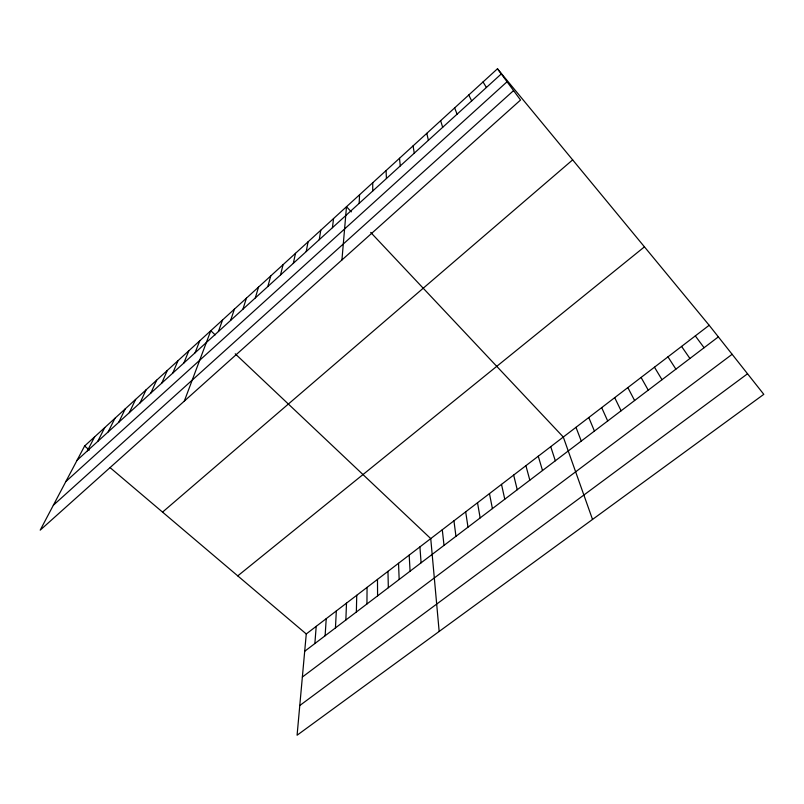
<?xml version="1.0" encoding="UTF-8"?>
<svg xmlns="http://www.w3.org/2000/svg" width="804" height="804" viewBox="0 0 804 804"><rect width="100%" height="100%" fill="white"/><g stroke="black" fill="none" stroke-linecap="round" stroke-linejoin="round"><path stroke-width="1.21" d="M372.734 191L372.734 182.739M366.936 603.975L367.066 587.382M356.353 612.005L356.745 595.292M345.861 619.984L346.494 603.141M359.167 203.352L359.549 194.779M335.449 627.894L336.323 610.939M325.117 635.753L326.223 618.678M314.866 643.542L316.203 626.346M341.931 259.973L346.494 206.708L351.338 211.864M709.178 325.278L306.264 633.964L297.088 735.228L763.8 394.342L709.178 325.278L497.465 68.772L84.601 446.019L40.2 530.148L520.54 100.028L497.465 68.772M332.434 227.693L333.559 218.527M319.268 239.692L320.756 230.235M306.223 251.562L308.073 241.823M293.319 263.32L295.51 253.3M280.526 274.968L283.058 264.677M267.863 286.495L270.727 275.943M255.32 297.922L258.516 287.098M242.908 309.238L246.416 298.153M230.597 320.434L234.426 309.108M218.417 331.539L222.557 319.962M184.317 401.106L210.789 330.715L215.181 334.866M195.05 352.815L199.774 340.785M183.855 363.016L188.85 350.765M172.749 373.116L178.026 360.654M161.755 383.136L167.292 370.463M150.85 393.066L156.649 380.191M140.037 402.915L146.087 389.829M129.323 412.673L135.625 399.397M118.701 422.351L125.253 408.874M108.158 431.939L114.962 418.281M97.716 441.456L104.751 427.607M87.365 450.883L94.631 436.853M77.094 460.23L501.274 73.938M65.858 481.526L507.053 81.757M53.355 505.224L513.575 90.591M162.549 512.108L572.659 159.875M237.753 575.885L644.446 246.848M304.696 651.28L718.354 336.876M302.354 677.048L732.132 354.303M299.771 705.53L747.539 373.77M84.601 446.019L89.365 450.069M110.208 467.727L306.264 633.964M235.22 353.81L430.743 538.6L439.165 631.452M370.694 232.416L563.302 437.044L592.528 519.444M695.319 335.901L704.073 347.73M681.571 346.423L689.912 358.483M667.963 356.855L675.893 369.136M483.043 81.948L486.39 87.485M654.466 367.197L662.004 379.699M641.089 377.438L648.245 390.161M627.844 387.588L634.607 400.523M468.762 94.993L471.667 100.902M614.698 397.658L621.09 410.794M601.683 407.638L607.693 420.974M588.779 417.517L594.427 431.065M454.632 107.907L457.094 114.168M575.986 427.326L581.272 441.064M550.73 446.672L555.323 460.782M440.642 120.69L442.672 127.303M538.258 456.22L542.519 470.521M525.906 465.687L529.826 480.169M513.655 475.074L517.243 489.726M426.793 133.343L428.401 140.308M501.505 484.38L504.771 499.204M489.465 493.606L492.41 508.6M477.516 502.761L480.149 517.917M413.075 145.876L414.271 153.172M465.677 511.836L467.998 527.153M453.938 520.831L455.958 536.308M442.29 529.756L444.019 545.383M399.498 158.287L400.281 165.905M419.919 546.891L421.085 562.81M409.186 555.112L410.08 571.172M386.051 170.569L386.443 178.518M398.533 563.272L399.166 579.473M387.97 571.373L388.332 587.704M377.478 579.403L377.589 595.864"/></g></svg>
